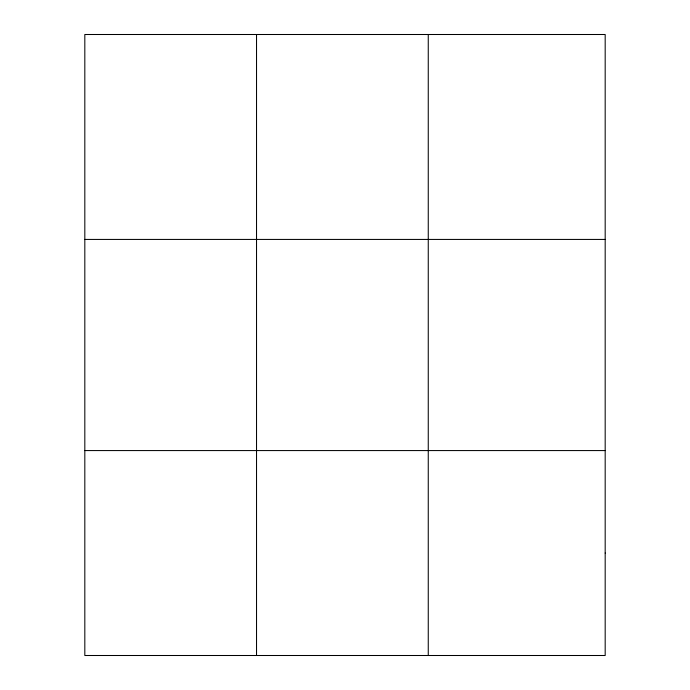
<?xml version="1.0" encoding="UTF-8"?>
<svg xmlns="http://www.w3.org/2000/svg" width="690" height="690" viewBox="0 0 690 690"><rect width="100%" height="100%" fill="white"/><g stroke="black" fill="none" stroke-linecap="round" stroke-linejoin="round"><path stroke-width="1.03" d="M256.533 655.5L256.533 34.5M428.257 655.5L428.257 34.5M84.818 239.43L605.182 239.43M84.818 450.57L605.182 450.57M605.182 553.035L605.182 655.5L84.818 655.5L84.818 34.5L605.182 34.5L605.182 553.035"/></g></svg>
